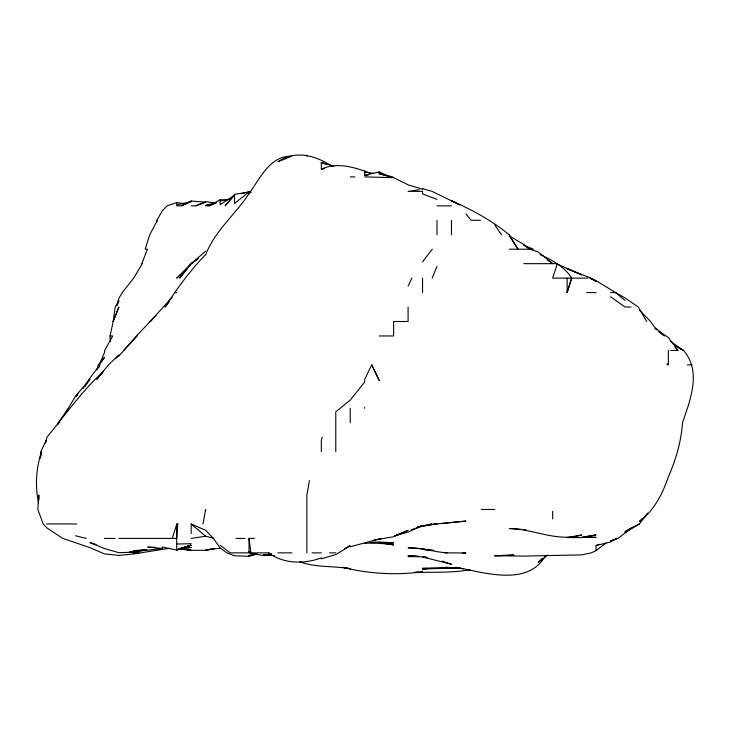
<?xml version="1.0" encoding="UTF-8"?>
<svg xmlns="http://www.w3.org/2000/svg" width="730" height="730" viewBox="0 0 730 730"><rect width="100%" height="100%" fill="white"/><g stroke="black" fill="none" stroke-linecap="round" stroke-linejoin="round"><path stroke-width="1.09" d="M145.571 550.037L133.334 550.621L147.798 550.164L162.261 548.476L162.261 547.035L176.715 550.037L176.715 523.948L177.755 523.948L176.715 538.411L118.88 538.411M40.205 458.321L40.807 451.651L46.574 439.697L46.008 441.869M156.676 222.504L156.923 220.278L162.261 210.815L167.143 205.823L176.715 202.621L184.507 203.67M110.294 341.521L110.066 335.964L113.196 321.501L115.194 307.038L118.88 300.55L117.585 304.255M40.98 456.095L41.637 451.651C35.98 467.994 35.095 485.879 38.453 502.815M309.447 480.568L306.865 495.031L306.865 552.865M203.013 523.948L205.641 509.485L205.641 510.836M57.816 424.951L58.291 422.725L68.41 408.262M45.369 443.201L46.921 437.188C65.463 414.832 81.86 390.879 103.633 371.305M322.167 437.188L321.319 440.683L321.319 451.651M116.9 305.952L118.88 298.315L122.293 292.584L133.334 278.559M96.862 370.046L98.34 364.881L104.417 357.499L99.262 364.881L98.34 364.881M571.645 278.121L567.119 292.584L571.645 278.121C564.5 266.569 552.017 260.163 540.154 254.496M172.216 538.411L176.715 524.359L177.755 523.948M113.196 321.501L118.88 307.038L113.077 321.501M98.705 367.984L99.526 365.912M432.16 278.121L437.005 266.295M99.262 364.881L104.417 352.654L104.7 350.427L112.739 335.964L110.066 335.964M408.088 286.105L411.93 278.121M371.725 364.881L379.162 380.366L371.725 364.881L364.699 379.345L364.699 382.009L350.245 400.131L335.782 411.766L335.782 451.651M364.288 408.262L364.699 407.468M157.397 220.278L149.75 234.741L145.151 249.204L147.442 249.204L141.821 263.658L142.304 263.658L133.645 278.121M205.641 254.861C214.812 230.753 235.334 214.647 249.021 193.614C259.971 178.75 269.552 155.937 291.288 156.193M64.97 413.983L75.491 396.153L89.954 379.345L84.835 386.571M83.183 388.378L88.951 379.345L99.937 364.881M205.641 254.533C190.174 270.438 177.116 288.505 165.017 307.038L169.15 301.937M632.335 527.252L624.989 532.535L639.453 523.948L647.537 513.108M545.657 555.539C527.79 587.148 484.008 572.384 455.785 567.329L460.292 567.995M422.542 261.924L432.26 249.204M118.88 356.121L136.41 335.964L155.992 315.442M251.248 192.182L249.021 191.917L234.558 194.399L225.123 205.823L233.107 196.863M102.328 372.911L96.761 379.345L108.442 364.881L118.88 354.944M642.327 518.318L639.453 521.521C654.171 510.526 662.502 493.818 668.37 476.809C675.889 459.681 681.245 441.449 682.514 422.725L682.833 421.657C690.671 399.036 701.466 371.278 683.59 350.427L678.015 347.416M666.882 364.881L668.37 363.248M115.906 358.421L118.88 355.191M123.662 350.427L137.267 335.964M172.088 297.402L150.161 321.501L152.579 319.174M542.162 558.477L538.229 562.483L547.746 554.928M205.641 251.184L191.178 263.658L176.715 278.121L181.825 273.96M249.021 194.043L249.021 191.917L234.558 203.442L234.558 194.399M618.073 538.411L616.604 538.411L610.526 541.058L618.073 538.411L630.109 529.077M494.849 555.749L513.756 555.11L494.849 555.749L523.766 556.096L581.609 554.891L591.254 552.865L596.072 550.63L606.01 543.029M197.501 259.132L191.178 263.658L179.735 278.121L191.105 263.658L198.405 258.447M233.655 195.832L220.095 204.728L220.095 199.801L226.775 200.431M616.604 538.411L610.526 541.97L596.072 545.565L596.072 550.63M205.641 205.823L209.327 205.823L220.095 199.801M624.989 531.294L639.453 523.957M176.715 205.823L181.378 205.823L191.178 200.987L205.641 202.228L195.74 205.823L191.178 205.823M344.46 548.613L350.245 545.775L335.782 554.599L321.319 558.824M181.378 205.823L190.201 202.082M195.74 205.823L205.641 201.69L215.651 203.068M596.072 545.565L599.166 544.279M209.327 205.823L216.18 203.031M290.339 156.804L277.938 161.777C295.714 149.65 315.342 155.581 331.949 166.102M394.656 535.701L408.088 530.336L393.625 536.751L373.605 540.145M379.162 539.278L381.407 538.411L350.245 546.77M411.182 529.87L414.284 528.712M416.346 527.945L422.542 525.627L416.346 527.726M176.715 550.037L191.178 545.091L176.715 549.918L191.178 545.31L180.848 548.038M191.178 533.612L191.178 523.948L205.641 530.308L213.425 538.411L220.095 547.883L226.802 552.865L234.558 555.795L249.021 556.287L257.015 553.805M333.72 166.084L321.319 162.434L321.319 169.25C337.37 161.622 355.282 167.499 370.904 173.439M215.97 202.566L205.641 205.386L207.868 205.13M394.656 535.829L408.088 532.161L422.542 525.5L416.346 527.872L422.542 525.819L418.418 526.905M321.319 557.866C304.164 564.263 283.632 563.971 268.457 552.865L250.928 552.865L249.021 551.287M249.021 556.287L249.021 555.548L253.42 554.481M364.699 170.838L364.699 175.364L379.162 171.906L389.3 176.441M416.346 527.635L431.95 523.948L422.542 526.111L437.005 523.948L433.666 524.25L465.923 521.074L441.458 523.483M470.056 569.729C451.888 573.077 433.173 571.909 414.759 572.557M240.754 193.815L249.021 191.917M214.538 548.486L205.641 550.329L191.178 550.301L178.941 548.923L191.178 547.482L181.168 548.312M167.818 548.549L133.334 553.997L118.88 555.402L104.417 553.897L89.954 547.628L62.707 538.411L46.574 527.68L43.179 523.948L37.878 509.485L38.79 495.031L39.055 499.475M213.425 548.613L205.641 550.101L220.095 548.203M321.319 169.25L324.658 168.657M249.021 555.548L256.805 554.28M270.155 554.636L263.484 555.649L249.021 552.865L230.151 552.865L220.095 545.191M191.178 538.411L205.641 536.24L213.269 538.138M419.212 189.736L408.088 191.36L422.542 191.36L422.542 193.943L437.005 199.345M230.114 199.199L220.095 200.631L222.321 200.714M422.542 569.364L430.335 568.269L457.026 567.876M509.312 555.649L512.642 555.211M143.345 550.064L133.334 551.332L146.684 550.037L133.334 552.154L118.88 552.692L104.417 548.531L89.954 542.6L96.15 544.48M136.674 551.095L138.901 550.84M141.127 550.584L145.571 550.073M428.108 568.314L422.542 568.926L457.026 568.049M364.699 175.364L368.039 175.063M428.108 524.742L430.335 524.542M428.108 524.788L431.448 524.523M364.699 543.421L379.162 542.29L393.625 542.7L372.492 542.08M265.702 554.398L263.484 554.572L274.608 555.612M437.005 523.866L433.419 524.067M414.759 572.137L418.098 571.964M420.325 571.855L422.542 571.745C395.97 575.486 368.705 573.789 342.68 567.329L350.245 568.716C333.409 565.768 315.926 567.739 299.629 561.771M176.715 544.033L191.178 543.704M419.212 556.488L408.088 556.561L419.212 556.598M426.995 568.305L422.542 568.341L451.469 567.922L445.291 567.329L463.705 568.688M350.245 176.897L354.935 176.897M364.699 176.897L393.625 177.664L408.088 184.818L422.542 189.252L422.542 188.632L431.968 191.36L459.781 204.856M437.005 205.823L451.469 205.906M480.386 220.278L471.169 220.278L465.923 213.835M509.312 249.204L529.943 249.204L538.229 251.978L552.692 263.658L547.263 259.853M523.766 263.658L557.364 263.658L552.692 278.121L587.823 278.121M174.543 292.584L176.715 292.584M586.601 292.584L596.072 292.584M610.526 292.584L615.609 292.584L624.989 300.459M631.03 307.038L624.989 307.038L610.526 296.745M379.162 335.964L393.625 335.964L393.625 321.501L408.088 321.501L408.088 307.038M670.77 350.427L677.987 350.427L668.37 337.515L658.487 330.836M687.395 364.881L692.022 364.881M58.291 422.725L59.714 422.725M481.243 509.485L494.849 509.485M46.574 523.948L76.787 523.948M104.417 538.411L115.066 538.411M236.091 538.411L244.933 538.411M249.021 552.865L249.021 538.411L254.414 538.411M277.938 552.865L291.963 552.865M312.102 552.865L321.319 552.865M329.577 552.865L335.782 552.865M424.769 549.024L408.088 547.819C421.402 547.464 434.104 552.081 447.271 552.865M462.592 552.938L465.923 552.957L445.172 552.865M457.026 568.095L449.689 567.548M370.265 542.755L393.625 544.398L380.275 542.737M155.581 547.354L147.798 547.089L162.261 548.495M587.176 536.924L596.072 537.371L581.609 537.225L596.072 534.935L581.609 537.636L567.146 537.599L581.609 534.981C557.346 542.399 533.575 528.921 509.312 528.511L521.539 529.451M130.004 551.789L133.334 552.008L130.004 551.752M419.212 556.379L408.088 555.621L422.542 556.99L451.469 564.263L442.17 561.124M523.766 529.624L525.992 529.788M364.699 172.171L373.605 173.348M426.995 549.334L429.222 549.644M178.941 548.549L191.178 550.301L180.054 548.522M380.275 542.782L393.625 544.972L386.955 543.467M426.995 557.464L422.542 556.607L426.995 557.565M379.162 171.906L379.162 173.731L392.813 176.897M75.491 535.747L86.222 538.411M379.162 173.731L388.287 176.322M268.457 552.865L271.615 553.887M321.319 162.434L326.483 164.496M533.274 249.204L523.766 245.189L529.943 249.204L523.766 244.477L509.312 235.826M556.433 263.658L581.609 274.891L567.146 268.695L590.926 278.121L596.072 281.506L589.977 278.121L596.072 280.712L615.609 292.584M459.599 204.792L451.469 200.704C471.954 209.82 491.774 220.396 509.157 234.741M615.427 292.584L624.989 297.895L638.321 307.038L646.68 321.501M675.122 345.354L682.833 349.862M654.828 328.564L656.662 329.695M670.177 340.919L682.833 350.427M659.163 331.977L664.409 335.964L653.916 326.429L650.576 321.501L639.453 310.095M191.178 523.948L205.641 536.24M675.031 347.079L677.987 350.427M494.849 225.077L501.501 234.741M509.932 236.776L517.99 249.204L509.312 234.896M249.021 538.411L250.928 552.865M668.37 350.427L668.37 364.881M567.146 278.121L567.146 292.566M552.692 511.292L552.692 518.911M451.469 220.278L451.469 234.741M437.005 220.278L437.005 234.741M422.542 278.121L422.542 292.584M350.245 408.262L350.245 422.725M306.865 155.125L306.865 156.202M191.178 200.987L191.178 201.662L176.715 204.884L176.715 202.621M77.772 393.808L76.404 396.445L77.836 393.808M138.81 552.865L133.334 553.176L138.81 552.865M433.666 550.429L422.542 549.371L433.666 550.42"/></g></svg>
